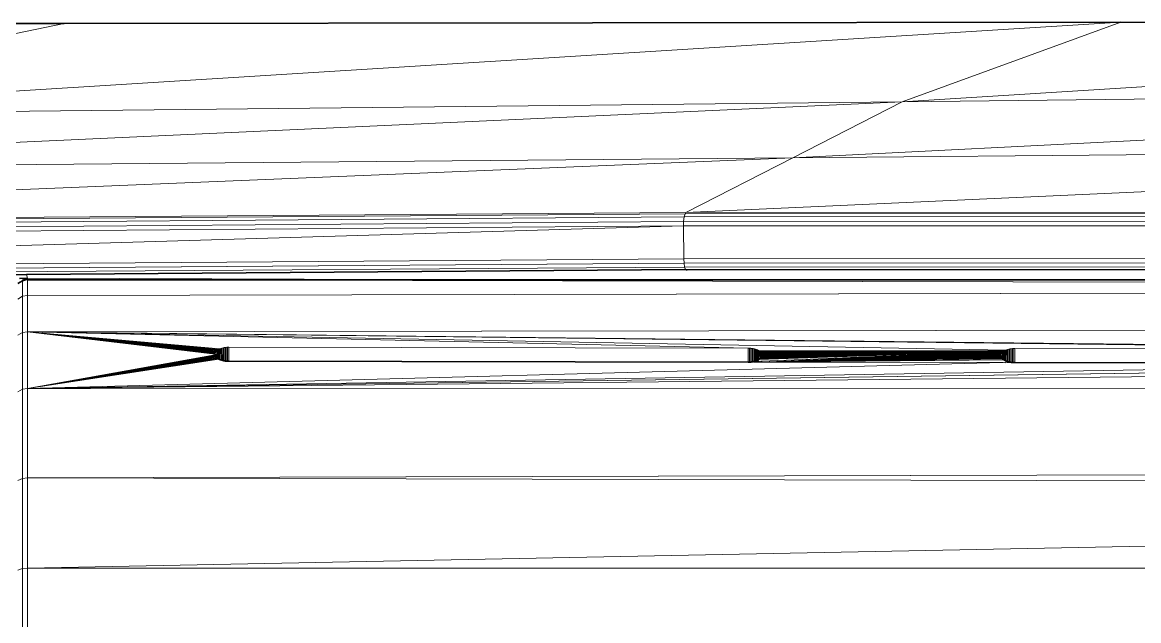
# Model space of a CAD drawing. Header units: inches. Extents: x 1 to 101, y 1 to 36.
# Drawn here: x 55.962 to 60.046, y 33.358 to 35.547 of the extents above; entities that cross this region are included whole.
import ezdxf

# ---------------------------------------------------------------- set-up
doc = ezdxf.new("R2010")
doc.units = ezdxf.units.IN
doc.header["$MEASUREMENT"] = 0
doc.layers.add('Default', color=7, linetype='Continuous')

msp = doc.modelspace()

# ---------------------------------------------------------------- linework, layer by layer
at = {"layer": 'Default', "color": 251, "lineweight": 0, "true_color": 0x505050, "transparency": 33554687}
for p, q in [((59.9812, 35.5474), (54.5137, 35.2066)), ((54.5137, 35.2066), (56.1146, 35.5434)), ((56.1146, 35.5434), (54.5137, 35.2066)), ((55.7332, 35.5429), (56.1146, 35.5434)), ((56.1146, 35.5434), (59.9812, 35.5474))]:
    msp.add_line(p, q, dxfattribs=at).dxf.unprotected_set("ltscale", 0)
at = {"layer": 'Default', "color": 251, "lineweight": 0, "true_color": 0x4e4e4e, "transparency": 33554687}
for p, q in [((54.5137, 35.2066), (59.9812, 35.5474)), ((59.1807, 35.257), (59.9812, 35.5474)), ((59.9812, 35.5474), (59.1807, 35.257)), ((63.8477, 35.5434), (59.1807, 35.257)), ((59.9812, 35.5474), (63.8477, 35.5434)), ((59.1807, 35.257), (54.5137, 35.2066))]:
    msp.add_line(p, q, dxfattribs=at).dxf.unprotected_set("ltscale", 0)
at = {"layer": 'Default', "color": 7, "lineweight": 15, "ltscale": 5.401311, "transparency": 33554687}
for p, q in [((54.5137, 35.2066), (56.1146, 35.5434)), ((59.9812, 35.5474), (59.1807, 35.257)), ((63.8477, 35.3074), (59.1807, 35.257)), ((59.1807, 35.257), (54.5137, 35.2066)), ((59.1807, 35.257), (58.7805, 35.0519)), ((58.7805, 35.0519), (63.8477, 35.0977)), ((53.7132, 35.0061), (58.7805, 35.0519)), ((58.7805, 35.0519), (58.3899, 34.8517)), ((58.3899, 34.8517), (52.9472, 34.8105)), ((52.9485, 34.8054), (58.3864, 34.8468)), ((58.3864, 34.8468), (58.3832, 34.8352)), ((58.3864, 34.8468), (58.3899, 34.8517)), ((63.8477, 34.8507), (58.3864, 34.8468)), ((63.8477, 34.8561), (58.3899, 34.8517)), ((52.9546, 34.793), (58.3832, 34.8352)), ((52.9664, 34.7612), (58.3807, 34.8021)), ((52.9685, 34.7766), (58.3812, 34.8189)), ((58.3812, 34.8189), (58.3807, 34.8021)), ((58.3807, 34.8021), (63.8476, 34.8052)), ((58.3807, 34.8021), (58.3819, 34.6817)), ((58.3832, 34.8352), (58.3812, 34.8189)), ((63.8476, 34.8222), (58.3812, 34.8189)), ((63.8477, 34.8387), (58.3832, 34.8352)), ((58.3819, 34.6817), (52.9875, 34.6431)), ((63.8471, 34.6849), (58.3819, 34.6817)), ((58.3827, 34.6656), (58.3819, 34.6817)), ((52.9676, 34.6136), (58.385, 34.6516)), ((52.9762, 34.6282), (58.3827, 34.6656)), ((63.8471, 34.6689), (58.3827, 34.6656)), ((58.385, 34.6516), (58.3827, 34.6656)), ((63.847, 34.6551), (58.385, 34.6516)), ((58.3884, 34.6433), (58.385, 34.6516)), ((55.9735, 34.6073), (55.9511, 34.6096)), ((55.9662, 34.6056), (55.9614, 34.6021)), ((55.9621, 34.6014), (55.9621, 34.5448)), ((55.9662, 34.6056), (55.9735, 34.6073)), ((55.9735, 34.6073), (55.9805, 34.6105)), ((55.9735, 34.6073), (55.9772, 34.6065)), ((55.9805, 34.6105), (55.9765, 34.6245)), ((55.9802, 34.6056), (55.9805, 34.6105)), ((55.9805, 34.5482), (55.9802, 34.6056)), ((55.9805, 34.6105), (57.6676, 34.6055)), ((70.0622, 34.5734), (55.9805, 34.5482)), ((55.9621, 34.5448), (55.9452, 34.534)), ((55.9805, 34.5482), (55.9621, 34.5448)), ((55.9621, 34.5448), (55.9621, 34.412)), ((55.9805, 34.4152), (55.9805, 34.5482)), ((70.8412, 34.4359), (55.9805, 34.4152)), ((55.9621, 34.412), (55.9452, 34.4019)), ((55.9805, 34.4152), (55.9621, 34.412)), ((55.9621, 34.412), (55.9621, 34.2046)), ((55.9805, 34.4152), (55.9805, 34.2074)), ((58.6176, 34.3553), (55.9805, 34.4152)), ((55.9805, 34.4152), (61.4926, 34.3505)), ((56.6844, 34.3522), (55.9805, 34.4152)), ((55.9805, 34.4152), (56.6811, 34.3505)), ((56.6781, 34.3487), (55.9805, 34.4152)), ((55.9805, 34.4152), (56.6755, 34.3468)), ((56.6731, 34.3447), (55.9805, 34.4152)), ((55.9805, 34.4152), (56.6712, 34.3425)), ((56.6696, 34.3402), (55.9805, 34.4152)), ((55.9805, 34.4152), (56.6685, 34.3378)), ((56.6678, 34.3354), (55.9805, 34.4152)), ((55.9805, 34.4152), (56.6676, 34.3328)), ((62.4344, 34.3424), (55.9805, 34.4152)), ((55.9805, 34.4152), (59.5594, 34.3473)), ((56.6811, 34.3505), (56.6844, 34.3522)), ((56.6844, 34.3522), (56.688, 34.3536)), ((56.6844, 34.3522), (56.6844, 34.3135)), ((56.688, 34.3536), (56.6919, 34.355)), ((56.688, 34.3536), (56.6887, 34.3117)), ((56.6919, 34.355), (56.696, 34.3561)), ((56.6919, 34.355), (56.6926, 34.3104)), ((56.696, 34.3561), (56.7003, 34.357)), ((56.696, 34.3561), (56.696, 34.3094)), ((56.7003, 34.357), (56.7048, 34.3577)), ((56.7003, 34.357), (56.7003, 34.3085)), ((56.7048, 34.3577), (56.7094, 34.3582)), ((56.7048, 34.3078), (56.7048, 34.3577)), ((56.7094, 34.3582), (56.7126, 34.3585)), ((56.7094, 34.3582), (56.7094, 34.3072)), ((56.7126, 34.3585), (56.7176, 34.3586)), ((56.7126, 34.3585), (56.7126, 34.307)), ((56.7176, 34.3069), (56.7176, 34.3586)), ((56.7176, 34.3586), (58.6176, 34.3553)), ((58.6225, 34.3552), (58.6176, 34.3553)), ((58.6176, 34.3553), (58.6176, 34.3037)), ((58.6176, 34.3553), (58.6225, 34.3534)), ((58.6273, 34.3548), (58.6225, 34.3552)), ((58.6225, 34.3534), (58.6273, 34.3548)), ((58.6225, 34.3534), (58.6225, 34.3038)), ((58.6319, 34.3542), (58.6273, 34.3548)), ((58.6273, 34.3041), (58.6273, 34.3548)), ((58.6273, 34.3548), (58.6319, 34.3525)), ((58.6363, 34.3534), (58.6319, 34.3542)), ((58.6319, 34.3525), (58.6363, 34.3534)), ((58.6319, 34.3525), (58.6319, 34.3047)), ((58.6406, 34.3524), (58.6363, 34.3534)), ((58.6363, 34.3055), (58.6363, 34.3534)), ((58.6446, 34.3512), (58.6406, 34.3524)), ((58.6406, 34.3524), (58.6406, 34.3065)), ((58.6483, 34.3498), (58.6446, 34.3512)), ((58.6446, 34.3512), (58.6446, 34.3077)), ((59.5669, 34.3501), (59.571, 34.3512)), ((59.571, 34.3512), (59.5753, 34.3521)), ((59.571, 34.3512), (59.5717, 34.3044)), ((59.5753, 34.3521), (59.5798, 34.3529)), ((59.5753, 34.3521), (59.5753, 34.3036)), ((59.5798, 34.3529), (59.5844, 34.3534)), ((59.5798, 34.3529), (59.5798, 34.3029)), ((59.5876, 34.3536), (59.5844, 34.3534)), ((59.5844, 34.3534), (59.5844, 34.3024)), ((59.5876, 34.3536), (59.5926, 34.3537)), ((59.5876, 34.3536), (59.5876, 34.3022)), ((59.5926, 34.302), (59.5926, 34.3537)), ((59.5926, 34.3537), (61.4926, 34.3505)), ((56.6676, 34.3302), (55.9805, 34.2074)), ((55.9805, 34.2074), (56.6678, 34.3285)), ((56.6682, 34.3261), (55.9805, 34.2074)), ((56.6692, 34.3238), (55.9805, 34.2074)), ((56.6724, 34.3217), (55.9805, 34.2074)), ((55.9805, 34.2074), (56.6746, 34.3195)), ((55.9805, 34.2074), (56.6755, 34.3188)), ((56.6781, 34.3169), (55.9805, 34.2074)), ((55.9805, 34.2074), (56.6811, 34.3151)), ((56.6676, 34.3328), (56.6678, 34.3354)), ((56.6678, 34.3354), (56.6685, 34.3378)), ((56.6692, 34.3262), (56.6682, 34.3261)), ((56.6685, 34.3378), (56.6696, 34.3402)), ((56.6706, 34.3239), (56.6692, 34.3238)), ((56.6696, 34.3402), (56.6712, 34.3425)), ((56.6712, 34.3425), (56.6731, 34.3447)), ((56.6731, 34.3447), (56.6724, 34.3217)), ((56.6731, 34.3447), (56.6755, 34.3468)), ((56.6755, 34.3468), (56.6781, 34.3487)), ((56.6755, 34.3468), (56.6755, 34.3188)), ((56.6781, 34.3487), (56.6811, 34.3505)), ((56.6781, 34.3487), (56.6781, 34.3169)), ((56.6811, 34.3151), (56.6811, 34.3505)), ((58.6518, 34.3483), (58.6483, 34.3498)), ((58.6483, 34.3091), (58.6483, 34.3498)), ((58.655, 34.3466), (58.6518, 34.3483)), ((58.6518, 34.3483), (58.6518, 34.3106)), ((58.6579, 34.3447), (58.655, 34.3466)), ((58.655, 34.3466), (58.655, 34.3123)), ((58.655, 34.3466), (59.5561, 34.3456)), ((58.657, 34.3135), (59.5531, 34.3438)), ((58.6579, 34.3447), (59.5561, 34.3456)), ((58.6605, 34.3427), (58.6579, 34.3447)), ((58.6579, 34.3141), (58.6579, 34.3447)), ((58.6597, 34.3155), (59.5531, 34.3438)), ((58.6605, 34.3427), (59.5561, 34.3456)), ((58.6627, 34.3406), (58.6605, 34.3427)), ((58.662, 34.3176), (58.6605, 34.3427)), ((59.5531, 34.3438), (58.662, 34.3176)), ((58.6639, 34.3197), (58.662, 34.3176)), ((58.6627, 34.3406), (59.5561, 34.3456)), ((58.6627, 34.3406), (58.6645, 34.3384)), ((58.6639, 34.3197), (59.5531, 34.3438)), ((58.6645, 34.3384), (58.6639, 34.3197)), ((58.6639, 34.3197), (58.6655, 34.322)), ((58.6645, 34.3384), (59.5561, 34.3456)), ((58.6645, 34.3384), (58.6659, 34.336)), ((59.5531, 34.3438), (58.6655, 34.322)), ((58.6659, 34.336), (59.5561, 34.3456)), ((58.6659, 34.336), (58.6669, 34.3336)), ((58.6666, 34.3244), (59.5531, 34.3438)), ((58.6669, 34.3336), (59.5561, 34.3456)), ((58.6673, 34.332), (58.6669, 34.3336)), ((58.6673, 34.3269), (59.5561, 34.3456)), ((59.5561, 34.3456), (58.6673, 34.332)), ((58.6673, 34.3036), (59.5531, 34.3438)), ((58.6673, 34.3068), (59.5531, 34.3438)), ((59.5505, 34.3419), (58.6673, 34.3036)), ((58.6673, 34.3036), (59.5481, 34.3398)), ((59.5462, 34.3376), (58.6673, 34.3036)), ((58.6673, 34.3036), (59.5446, 34.3353)), ((59.5435, 34.333), (58.6673, 34.3036)), ((58.6676, 34.3294), (58.6673, 34.332)), ((58.6673, 34.3305), (58.6673, 34.332)), ((58.6673, 34.3305), (58.6676, 34.3294)), ((58.6673, 34.3036), (59.5428, 34.3305)), ((59.5426, 34.3279), (58.6673, 34.3036)), ((58.6673, 34.3036), (59.5428, 34.3254)), ((59.5432, 34.3237), (58.6673, 34.3036)), ((58.6673, 34.3036), (59.5432, 34.3213)), ((58.6673, 34.3036), (59.5442, 34.319)), ((58.6673, 34.3036), (59.5474, 34.3168)), ((59.5505, 34.314), (58.6673, 34.3036)), ((58.6673, 34.3036), (59.5531, 34.3121)), ((58.6676, 34.3294), (59.5561, 34.3456)), ((59.5426, 34.3279), (59.5428, 34.3305)), ((59.5428, 34.3305), (59.5435, 34.333)), ((59.5432, 34.3213), (59.5442, 34.3213)), ((59.5435, 34.333), (59.5446, 34.3353)), ((59.5442, 34.319), (59.5456, 34.319)), ((59.5446, 34.3353), (59.5462, 34.3376)), ((59.5462, 34.3376), (59.5481, 34.3398)), ((59.5481, 34.3398), (59.5474, 34.3168)), ((59.5481, 34.3398), (59.5505, 34.3419)), ((59.5505, 34.3419), (59.5531, 34.3438)), ((59.5505, 34.3419), (59.5505, 34.314)), ((59.5531, 34.3438), (59.5561, 34.3456)), ((59.5531, 34.3438), (59.5531, 34.3121)), ((59.5561, 34.3456), (59.5594, 34.3473)), ((59.5561, 34.3456), (59.5561, 34.3102)), ((59.5594, 34.3473), (59.563, 34.3488)), ((59.5594, 34.3473), (59.5594, 34.3086)), ((59.563, 34.3488), (59.5669, 34.3501)), ((59.563, 34.3488), (59.5637, 34.3068)), ((59.5669, 34.3501), (59.5669, 34.3057)), ((59.5456, 34.302), (55.9805, 34.2074)), ((61.4926, 34.2988), (55.9805, 34.2074)), ((55.9805, 34.2074), (62.4182, 34.297)), ((58.6363, 34.3055), (58.6392, 34.3049)), ((58.6363, 34.3055), (58.6392, 34.3036)), ((58.6392, 34.3049), (58.6392, 34.3036)), ((58.6433, 34.3036), (58.6392, 34.3049)), ((58.6392, 34.3036), (58.6433, 34.3036)), ((58.6406, 34.3065), (58.6433, 34.3056)), ((58.6433, 34.3056), (58.6433, 34.3036)), ((58.6433, 34.3056), (58.6471, 34.3036)), ((58.6433, 34.3036), (58.6471, 34.3036)), ((58.6446, 34.3077), (58.6471, 34.3075)), ((58.6471, 34.3075), (58.6471, 34.3058)), ((58.6471, 34.3075), (58.6471, 34.3036)), ((58.6471, 34.3058), (58.6507, 34.3047)), ((58.6471, 34.3036), (58.6507, 34.3036)), ((58.6483, 34.3091), (58.6507, 34.3076)), ((58.6507, 34.3076), (58.657, 34.3079)), ((58.6507, 34.3076), (58.6507, 34.3047)), ((58.6507, 34.3047), (58.6507, 34.3036)), ((58.6507, 34.3036), (58.657, 34.3047)), ((58.6507, 34.3047), (58.657, 34.3047)), ((58.6507, 34.3036), (58.657, 34.3036)), ((58.657, 34.3079), (58.662, 34.3046)), ((58.657, 34.3079), (58.657, 34.3047)), ((58.657, 34.3047), (58.657, 34.3036)), ((58.657, 34.3047), (58.662, 34.3036)), ((58.657, 34.3036), (58.662, 34.3036)), ((58.662, 34.3046), (58.6639, 34.3057)), ((58.6639, 34.3057), (58.662, 34.3046)), ((58.662, 34.3046), (58.662, 34.3036)), ((58.662, 34.3036), (58.6639, 34.3036)), ((58.6655, 34.3084), (58.6639, 34.3057)), ((58.6639, 34.3057), (58.6655, 34.3047)), ((58.6655, 34.3047), (58.6639, 34.3036)), ((58.6639, 34.3036), (58.6655, 34.3036)), ((58.6655, 34.3084), (58.6655, 34.3047)), ((58.6655, 34.3047), (58.6673, 34.3068)), ((58.6655, 34.3047), (58.6655, 34.3036)), ((58.6655, 34.3036), (58.6673, 34.3036)), ((58.6673, 34.3068), (58.6673, 34.3036)), ((59.5456, 34.302), (58.6673, 34.3036)), ((59.5456, 34.3031), (59.5456, 34.302)), ((59.5496, 34.302), (59.5456, 34.302)), ((59.5496, 34.3031), (59.5496, 34.302)), ((59.5583, 34.3011), (59.5496, 34.302)), ((59.5583, 34.3031), (59.5583, 34.3011)), ((59.5696, 34.3029), (59.5583, 34.3011)), ((59.5717, 34.3044), (59.5696, 34.3029)), ((59.5696, 34.3029), (59.5696, 34.3014)), ((55.9621, 34.2046), (55.9452, 34.1956)), ((55.9805, 34.2074), (55.9621, 34.2046)), ((55.9621, 34.2046), (55.9621, 33.8776)), ((55.9805, 34.2074), (70.8412, 34.2049)), ((55.9805, 33.88), (55.9805, 34.2074)), ((70.8412, 33.9202), (55.9805, 33.88)), ((55.9452, 33.8703), (55.9621, 33.8776)), ((55.9621, 33.8776), (55.9805, 33.88)), ((55.9621, 33.8776), (55.9621, 33.5484)), ((55.9805, 33.88), (55.9805, 33.5503)), ((70.8413, 33.8429), (55.9805, 33.88)), ((55.9621, 33.5484), (55.9452, 33.5422)), ((55.9805, 33.5503), (55.9621, 33.5484)), ((55.9621, 33.5484), (55.9621, 33.3031)), ((55.9805, 33.3047), (55.9805, 33.5503)), ((55.9805, 33.5503), (71.7862, 33.5495))]:
    msp.add_line(p, q, dxfattribs=at)
at = {"layer": 'Default', "color": 7, "lineweight": 35, "ltscale": 5.401311, "transparency": 33554687}
for p, q in [((56.1146, 35.5434), (55.7332, 35.5429)), ((59.9812, 35.5474), (56.1146, 35.5434)), ((63.8477, 35.5434), (59.9812, 35.5474)), ((55.9765, 34.6245), (58.3884, 34.6433)), ((58.3884, 34.6433), (58.392, 34.6419)), ((58.392, 34.6419), (58.394, 34.642)), ((58.394, 34.642), (61.0289, 34.644)), ((54.9579, 34.6171), (55.9765, 34.6245)), ((55.9452, 34.591), (55.9621, 34.6014)), ((55.9511, 34.6096), (55.9805, 34.6105)), ((55.9772, 34.6065), (55.9614, 34.6021)), ((55.9621, 34.6014), (55.9772, 34.6065)), ((55.9772, 34.6065), (55.9802, 34.6056)), ((55.9802, 34.6056), (56.2908, 34.6049)), ((56.2908, 34.6049), (57.6676, 34.6055)), ((57.6676, 34.6055), (57.8762, 34.6049)), ((57.8762, 34.6049), (62.4383, 34.6054)), ((56.6676, 34.3302), (56.6676, 34.3328)), ((56.6678, 34.3285), (56.6676, 34.3302)), ((56.6692, 34.3262), (56.6678, 34.3285)), ((56.6706, 34.3239), (56.6692, 34.3262)), ((56.6724, 34.3217), (56.6706, 34.3239)), ((56.6746, 34.3195), (56.6724, 34.3217)), ((56.6755, 34.3188), (56.6746, 34.3195)), ((56.6772, 34.3175), (56.6755, 34.3188)), ((56.6781, 34.3169), (56.6772, 34.3175)), ((56.6801, 34.3157), (56.6781, 34.3169)), ((56.6811, 34.3151), (56.6801, 34.3157)), ((56.6833, 34.314), (56.6811, 34.3151)), ((56.6844, 34.3135), (56.6833, 34.314)), ((56.6868, 34.3124), (56.6844, 34.3135)), ((56.6868, 34.3124), (56.6887, 34.3117)), ((56.6906, 34.311), (56.6887, 34.3117)), ((56.6926, 34.3104), (56.6906, 34.311)), ((56.6926, 34.3104), (56.6946, 34.3098)), ((56.696, 34.3094), (56.6946, 34.3098)), ((58.6483, 34.3091), (58.6507, 34.3101)), ((58.6507, 34.3101), (58.6518, 34.3106)), ((58.6518, 34.3106), (58.654, 34.3117)), ((58.654, 34.3117), (58.662, 34.3176)), ((58.655, 34.3123), (58.654, 34.3117)), ((58.657, 34.3135), (58.655, 34.3123)), ((58.6579, 34.3141), (58.657, 34.3135)), ((58.6597, 34.3155), (58.6579, 34.3141)), ((58.662, 34.3176), (58.6597, 34.3155)), ((58.662, 34.3176), (58.6639, 34.3197)), ((58.6669, 34.3336), (58.6627, 34.3406)), ((58.6639, 34.3197), (58.6655, 34.322)), ((58.6655, 34.322), (58.6666, 34.3244)), ((58.6666, 34.3244), (58.6673, 34.3269)), ((58.6673, 34.3269), (58.6676, 34.3294)), ((59.5428, 34.3254), (59.5426, 34.3279)), ((59.5432, 34.3237), (59.5428, 34.3254)), ((59.5442, 34.3213), (59.5432, 34.3237)), ((59.5456, 34.319), (59.5442, 34.3213)), ((59.5474, 34.3168), (59.5456, 34.319)), ((59.5485, 34.3157), (59.5474, 34.3168)), ((59.5485, 34.3157), (59.5496, 34.3147)), ((59.5505, 34.314), (59.5496, 34.3147)), ((59.5522, 34.3127), (59.5505, 34.314)), ((59.5531, 34.3121), (59.5522, 34.3127)), ((59.5551, 34.3108), (59.5531, 34.3121)), ((59.5561, 34.3102), (59.5551, 34.3108)), ((59.5583, 34.3091), (59.5561, 34.3102)), ((56.6988, 34.3088), (56.696, 34.3094)), ((56.7003, 34.3085), (56.6988, 34.3088)), ((56.7032, 34.308), (56.7003, 34.3085)), ((56.7048, 34.3078), (56.7032, 34.308)), ((56.7079, 34.3074), (56.7048, 34.3078)), ((56.7094, 34.3072), (56.7079, 34.3074)), ((56.7126, 34.307), (56.7094, 34.3072)), ((56.7176, 34.3069), (56.7126, 34.307)), ((56.7176, 34.3069), (58.6176, 34.3037)), ((58.6176, 34.3037), (58.6225, 34.3038)), ((58.6225, 34.3038), (58.6257, 34.304)), ((58.6392, 34.3062), (58.6257, 34.304)), ((58.6257, 34.304), (58.6273, 34.3041)), ((58.6273, 34.3041), (58.6304, 34.3045)), ((58.6304, 34.3045), (58.6319, 34.3047)), ((58.6319, 34.3047), (58.6349, 34.3052)), ((58.6349, 34.3052), (58.6363, 34.3055)), ((58.6363, 34.3055), (58.6392, 34.3062)), ((58.6392, 34.3062), (58.6406, 34.3065)), ((58.6406, 34.3065), (58.6433, 34.3073)), ((58.6433, 34.3073), (58.6446, 34.3077)), ((58.6446, 34.3077), (58.6471, 34.3086)), ((58.6471, 34.3086), (58.6483, 34.3091)), ((59.5594, 34.3086), (59.5583, 34.3091)), ((59.5618, 34.3075), (59.5594, 34.3086)), ((59.5637, 34.3068), (59.5618, 34.3075)), ((59.5637, 34.3068), (59.5655, 34.3062)), ((59.5669, 34.3057), (59.5655, 34.3062)), ((59.5696, 34.3049), (59.5669, 34.3057)), ((59.5717, 34.3044), (59.5696, 34.3049)), ((59.5717, 34.3044), (59.5738, 34.3039)), ((59.5753, 34.3036), (59.5738, 34.3039)), ((59.5738, 34.3039), (59.5876, 34.3022)), ((59.5782, 34.3031), (59.5753, 34.3036)), ((59.5798, 34.3029), (59.5782, 34.3031)), ((59.5829, 34.3025), (59.5798, 34.3029)), ((59.5844, 34.3024), (59.5829, 34.3025)), ((59.5876, 34.3022), (59.5844, 34.3024)), ((59.5926, 34.302), (59.5876, 34.3022)), ((61.4926, 34.2988), (59.5926, 34.302))]:
    msp.add_line(p, q, dxfattribs=at)
at = {"layer": 'Default', "color": 251, "lineweight": 0, "true_color": 0x4c4c4c, "transparency": 33554687}
for p, q in [((59.1807, 35.257), (63.8477, 35.5434)), ((63.8477, 35.3074), (59.1807, 35.257)), ((56.2908, 34.6049), (57.6676, 34.6055)), ((70.0622, 34.5734), (56.2908, 34.6049)), ((57.6676, 34.6055), (57.8762, 34.6049)), ((57.8762, 34.6049), (62.4383, 34.6054))]:
    msp.add_line(p, q, dxfattribs=at).dxf.unprotected_set("ltscale", 0)
at = {"layer": 'Default', "color": 251, "lineweight": 0, "true_color": 0x525252, "transparency": 33554687}
for p, q in [((63.8477, 35.3074), (58.7805, 35.0519)), ((59.1807, 35.257), (63.8477, 35.3074)), ((59.1807, 35.257), (53.7132, 35.0061)), ((53.7132, 35.0061), (59.1807, 35.257)), ((54.5137, 35.2066), (59.1807, 35.257)), ((59.1807, 35.257), (58.7805, 35.0519)), ((58.7805, 35.0519), (59.1807, 35.257)), ((63.8477, 35.0977), (58.3899, 34.8517)), ((58.7805, 35.0519), (63.8477, 35.0977)), ((58.7805, 35.0519), (52.9472, 34.8105)), ((53.7132, 35.0061), (58.7805, 35.0519)), ((58.7805, 35.0519), (53.7132, 35.0061)), ((58.3899, 34.8517), (58.7805, 35.0519)), ((55.9452, 34.1956), (55.9621, 34.2046)), ((55.9621, 34.2046), (55.9621, 33.8776)), ((55.9621, 33.8776), (55.9452, 33.8703))]:
    msp.add_line(p, q, dxfattribs=at).dxf.unprotected_set("ltscale", 0)
at = {"layer": 'Default', "color": 251, "lineweight": 0, "true_color": 0x535353, "transparency": 33554687}
for p, q in [((58.7805, 35.0519), (63.8477, 35.3074)), ((63.8477, 35.0977), (58.7805, 35.0519)), ((52.9472, 34.8105), (58.7805, 35.0519)), ((58.7805, 35.0519), (58.3899, 34.8517)), ((58.3899, 34.8517), (52.9472, 34.8105)), ((52.9472, 34.8105), (58.3899, 34.8517)), ((58.3864, 34.8468), (52.9485, 34.8054)), ((58.3899, 34.8517), (58.3864, 34.8468))]:
    msp.add_line(p, q, dxfattribs=at).dxf.unprotected_set("ltscale", 0)
at = {"layer": 'Default', "color": 251, "lineweight": 0, "true_color": 0x565656, "transparency": 33554687}
for p, q in [((58.3899, 34.8517), (63.8477, 35.0977)), ((58.3864, 34.8468), (58.3899, 34.8517)), ((63.8477, 34.8507), (58.3864, 34.8468)), ((63.8477, 34.8561), (58.3899, 34.8517)), ((58.3899, 34.8517), (63.8477, 34.8561))]:
    msp.add_line(p, q, dxfattribs=at).dxf.unprotected_set("ltscale", 0)
at = {"layer": 'Default', "color": 250, "lineweight": 0, "true_color": 0x2c2c2c, "transparency": 33554687}
for p, q in [((52.9485, 34.8054), (58.3864, 34.8468)), ((58.3832, 34.8352), (58.3864, 34.8468)), ((58.3864, 34.8468), (58.3832, 34.8352)), ((58.3864, 34.8468), (63.8477, 34.8507)), ((58.3832, 34.8352), (52.9546, 34.793)), ((58.3807, 34.8021), (58.3812, 34.8189)), ((63.8476, 34.8052), (58.3807, 34.8021)), ((58.3812, 34.8189), (58.3832, 34.8352)), ((58.3812, 34.8189), (63.8476, 34.8222)), ((63.8476, 34.8222), (58.3812, 34.8189)), ((63.8477, 34.8387), (58.3832, 34.8352)), ((58.3832, 34.8352), (63.8477, 34.8387)), ((52.9875, 34.6431), (58.3819, 34.6817)), ((58.3819, 34.6817), (58.3827, 34.6656)), ((58.3827, 34.6656), (52.9762, 34.6282)), ((55.9452, 34.534), (55.9621, 34.5448)), ((55.9621, 34.5448), (55.9621, 34.412)), ((55.9621, 34.412), (55.9452, 34.4019)), ((55.9452, 34.4019), (55.9621, 34.412)), ((55.9621, 34.412), (55.9621, 34.2046)), ((55.9621, 34.2046), (55.9452, 34.1956))]:
    msp.add_line(p, q, dxfattribs=at).dxf.unprotected_set("ltscale", 0)
at = {"layer": 'Default', "color": 250, "lineweight": 0, "true_color": 0x2b2b2b, "transparency": 33554687}
for p, q in [((52.9546, 34.793), (58.3832, 34.8352)), ((58.3807, 34.8021), (52.9664, 34.7612)), ((52.9685, 34.7766), (58.3812, 34.8189)), ((58.3812, 34.8189), (52.9685, 34.7766)), ((58.3812, 34.8189), (58.3807, 34.8021)), ((58.3832, 34.8352), (58.3812, 34.8189))]:
    msp.add_line(p, q, dxfattribs=at).dxf.unprotected_set("ltscale", 0)
at = {"layer": 'Default', "color": 9, "lineweight": 0, "true_color": 0xcbcbcb, "transparency": 33554687}
for p, q in [((52.9664, 34.7612), (58.3807, 34.8021)), ((52.9875, 34.6431), (58.3807, 34.8021)), ((58.3807, 34.8021), (52.9875, 34.6431)), ((58.3807, 34.8021), (63.8476, 34.8052)), ((58.3819, 34.6817), (58.3807, 34.8021)), ((58.3807, 34.8021), (58.3819, 34.6817)), ((58.3819, 34.6817), (52.9875, 34.6431)), ((63.8471, 34.6849), (58.3819, 34.6817))]:
    msp.add_line(p, q, dxfattribs=at).dxf.unprotected_set("ltscale", 0)
at = {"layer": 'Default', "color": 250, "lineweight": 0, "true_color": 0x2e2e2e, "transparency": 33554687}
for p, q in [((58.3819, 34.6817), (63.8471, 34.6849)), ((58.3827, 34.6656), (58.3819, 34.6817)), ((63.8471, 34.6689), (58.3827, 34.6656))]:
    msp.add_line(p, q, dxfattribs=at).dxf.unprotected_set("ltscale", 0)
at = {"layer": 'Default', "color": 252, "lineweight": 0, "transparency": 33554687}
for p, q in [((58.385, 34.6516), (52.9676, 34.6136)), ((52.9762, 34.6282), (58.3827, 34.6656)), ((58.3827, 34.6656), (58.385, 34.6516))]:
    msp.add_line(p, q, dxfattribs=at).dxf.unprotected_set("ltscale", 0)
at = {"layer": 'Default', "color": 251, "lineweight": 0, "true_color": 0x515151, "transparency": 33554687}
for p, q in [((52.9676, 34.6136), (58.385, 34.6516)), ((55.9765, 34.6245), (58.3884, 34.6433)), ((58.3884, 34.6433), (55.9765, 34.6245)), ((58.385, 34.6516), (58.3884, 34.6433)), ((58.3884, 34.6433), (58.392, 34.6419)), ((58.392, 34.6419), (58.394, 34.642)), ((58.394, 34.642), (61.0289, 34.644)), ((55.9765, 34.6245), (54.9579, 34.6171)), ((55.9805, 34.6105), (55.9765, 34.6245)), ((57.6676, 34.6055), (55.9805, 34.6105)), ((57.8762, 34.6049), (57.6676, 34.6055)), ((62.4383, 34.6054), (57.8762, 34.6049))]:
    msp.add_line(p, q, dxfattribs=at).dxf.unprotected_set("ltscale", 0)
at = {"layer": 'Default', "color": 9, "lineweight": 0, "true_color": 0xc6c6c6, "transparency": 33554687}
for p, q in [((58.3827, 34.6656), (63.8471, 34.6689)), ((58.385, 34.6516), (58.3827, 34.6656)), ((63.847, 34.6551), (58.385, 34.6516))]:
    msp.add_line(p, q, dxfattribs=at).dxf.unprotected_set("ltscale", 0)
at = {"layer": 'Default', "color": 253, "lineweight": 0, "true_color": 0xacacac, "transparency": 33554687}
for p, q in [((58.385, 34.6516), (63.847, 34.6551)), ((58.3884, 34.6433), (58.385, 34.6516)), ((58.392, 34.6419), (58.3884, 34.6433)), ((58.394, 34.642), (58.392, 34.6419)), ((61.0289, 34.644), (58.394, 34.642))]:
    msp.add_line(p, q, dxfattribs=at).dxf.unprotected_set("ltscale", 0)
at = {"layer": 'Default', "color": 8, "lineweight": 0, "true_color": 0x6e6e6e, "transparency": 33554687}
for p, q in [((54.9579, 34.6171), (55.9765, 34.6245)), ((55.9805, 34.6105), (55.9511, 34.6096)), ((55.9765, 34.6245), (55.9805, 34.6105))]:
    msp.add_line(p, q, dxfattribs=at).dxf.unprotected_set("ltscale", 0)
at = {"layer": 'Default', "color": 251, "lineweight": 0, "true_color": 0x4a4a4a, "transparency": 33554687}
for p, q in [((55.9802, 34.6056), (55.9805, 34.6105)), ((56.2908, 34.6049), (55.9802, 34.6056)), ((55.9805, 34.6105), (57.6676, 34.6055)), ((57.6676, 34.6055), (56.2908, 34.6049))]:
    msp.add_line(p, q, dxfattribs=at).dxf.unprotected_set("ltscale", 0)
at = {"layer": 'Default', "color": 251, "lineweight": 0, "true_color": 0x545454, "transparency": 33554687}
for p, q in [((55.9805, 34.5482), (55.9802, 34.6056)), ((55.9802, 34.6056), (56.2908, 34.6049)), ((56.2908, 34.6049), (70.0622, 34.5734)), ((70.0622, 34.5734), (55.9805, 34.5482))]:
    msp.add_line(p, q, dxfattribs=at).dxf.unprotected_set("ltscale", 0)
at = {"layer": 'Default', "color": 8, "lineweight": 0, "true_color": 0x717171, "transparency": 33554687}
for p, q in [((55.9805, 34.5482), (70.0622, 34.5734)), ((55.9621, 34.5448), (55.9805, 34.5482)), ((55.9621, 34.412), (55.9621, 34.5448)), ((55.9805, 34.4152), (55.9805, 34.5482)), ((55.9805, 34.5482), (55.9805, 34.4152)), ((70.8412, 34.4359), (55.9805, 34.4152)), ((55.9805, 34.4152), (55.9621, 34.412))]:
    msp.add_line(p, q, dxfattribs=at).dxf.unprotected_set("ltscale", 0)
at = {"layer": 'Default', "color": 252, "lineweight": 0, "true_color": 0x8a8a8a, "transparency": 33554687}
for p, q in [((55.9805, 34.4152), (70.8412, 34.4359)), ((62.4344, 34.3424), (55.9805, 34.4152)), ((61.4926, 34.3505), (55.9805, 34.4152)), ((55.9805, 34.4152), (62.4344, 34.3424)), ((58.6176, 34.3553), (55.9805, 34.4152)), ((55.9805, 34.4152), (59.5594, 34.3473)), ((55.9805, 34.2074), (55.9805, 34.4152)), ((55.9805, 34.4152), (56.6676, 34.3328)), ((56.6844, 34.3522), (55.9805, 34.4152)), ((55.9805, 34.4152), (58.6176, 34.3553)), ((56.688, 34.3536), (56.6844, 34.3522)), ((56.6919, 34.355), (56.688, 34.3536)), ((56.696, 34.3561), (56.6919, 34.355)), ((56.7003, 34.357), (56.696, 34.3561)), ((56.7048, 34.3577), (56.7003, 34.357)), ((56.7094, 34.3582), (56.7048, 34.3577)), ((56.7126, 34.3585), (56.7094, 34.3582)), ((56.7176, 34.3586), (56.7126, 34.3585)), ((58.6176, 34.3553), (56.7176, 34.3586)), ((58.6225, 34.3552), (58.6176, 34.3553)), ((58.6273, 34.3548), (58.6225, 34.3552)), ((58.6319, 34.3542), (58.6273, 34.3548)), ((58.6363, 34.3534), (58.6319, 34.3542)), ((58.6406, 34.3524), (58.6363, 34.3534)), ((58.6446, 34.3512), (58.6406, 34.3524)), ((58.6483, 34.3498), (58.6446, 34.3512)), ((56.6676, 34.3302), (55.9805, 34.2074)), ((55.9805, 34.2074), (56.6811, 34.3151)), ((56.6676, 34.3328), (56.6676, 34.3302)), ((56.6811, 34.3151), (56.6833, 34.314)), ((56.6833, 34.314), (56.6844, 34.3135)), ((56.6844, 34.3135), (56.6868, 34.3124)), ((56.6868, 34.3124), (56.6887, 34.3117)), ((56.6887, 34.3117), (56.6906, 34.311)), ((56.6906, 34.311), (56.6926, 34.3104)), ((56.6926, 34.3104), (56.6946, 34.3098)), ((56.6946, 34.3098), (56.696, 34.3094)), ((58.6518, 34.3483), (58.6483, 34.3498)), ((58.655, 34.3466), (58.6518, 34.3483)), ((59.5561, 34.3456), (58.655, 34.3466)), ((58.6673, 34.3036), (59.5531, 34.3121)), ((59.5531, 34.3121), (59.5551, 34.3108)), ((59.5551, 34.3108), (59.5561, 34.3102)), ((59.5594, 34.3473), (59.5561, 34.3456)), ((59.5561, 34.3102), (59.5583, 34.3091)), ((55.9805, 34.2074), (59.5456, 34.302)), ((59.5456, 34.302), (55.9805, 34.2074)), ((61.4926, 34.2988), (55.9805, 34.2074)), ((56.696, 34.3094), (56.6988, 34.3088)), ((56.6988, 34.3088), (56.7003, 34.3085)), ((56.7003, 34.3085), (56.7032, 34.308)), ((56.7032, 34.308), (56.7048, 34.3078)), ((56.7048, 34.3078), (56.7079, 34.3074)), ((56.7079, 34.3074), (56.7094, 34.3072)), ((56.7094, 34.3072), (56.7126, 34.307)), ((56.7126, 34.307), (56.7176, 34.3069)), ((56.7176, 34.3069), (58.6176, 34.3037)), ((58.6176, 34.3037), (58.6225, 34.3038)), ((58.6225, 34.3038), (58.6257, 34.304)), ((58.6257, 34.304), (58.6273, 34.3041)), ((58.6273, 34.3041), (58.6304, 34.3045)), ((58.6304, 34.3045), (58.6319, 34.3047)), ((58.6319, 34.3047), (58.6349, 34.3052)), ((58.6349, 34.3052), (58.6363, 34.3055)), ((58.6363, 34.3055), (58.6392, 34.3036)), ((58.6392, 34.3036), (58.6433, 34.3036)), ((58.6433, 34.3036), (58.6471, 34.3036)), ((58.6471, 34.3036), (58.6507, 34.3036)), ((58.6507, 34.3036), (58.657, 34.3036)), ((58.657, 34.3036), (58.662, 34.3036)), ((58.662, 34.3036), (58.6639, 34.3036)), ((58.6639, 34.3036), (58.6655, 34.3036)), ((58.6655, 34.3036), (58.6673, 34.3036)), ((59.5456, 34.302), (58.6673, 34.3036)), ((58.6673, 34.3036), (59.5456, 34.302)), ((59.5456, 34.302), (59.5496, 34.302)), ((59.5496, 34.302), (59.5456, 34.302)), ((59.5496, 34.302), (59.5583, 34.3011)), ((59.5583, 34.3011), (59.5496, 34.302)), ((59.5583, 34.3091), (59.5594, 34.3086)), ((59.5583, 34.3011), (59.5696, 34.3029)), ((59.5696, 34.3029), (59.5583, 34.3011)), ((59.5594, 34.3086), (59.5618, 34.3075)), ((59.5618, 34.3075), (59.5637, 34.3068)), ((59.5637, 34.3068), (59.5655, 34.3062)), ((59.5655, 34.3062), (59.5669, 34.3057)), ((59.5669, 34.3057), (59.5696, 34.3049)), ((59.5696, 34.3049), (59.5717, 34.3044)), ((59.5696, 34.3029), (59.5717, 34.3044)), ((59.5717, 34.3044), (59.5696, 34.3029)), ((59.5717, 34.3044), (59.5738, 34.3039)), ((59.5738, 34.3039), (59.5753, 34.3036)), ((59.5753, 34.3036), (59.5782, 34.3031)), ((59.5782, 34.3031), (59.5798, 34.3029)), ((59.5798, 34.3029), (59.5829, 34.3025)), ((59.5829, 34.3025), (59.5844, 34.3024)), ((59.5844, 34.3024), (59.5876, 34.3022)), ((59.5876, 34.3022), (59.5926, 34.302)), ((59.5926, 34.302), (61.4926, 34.2988))]:
    msp.add_line(p, q, dxfattribs=at).dxf.unprotected_set("ltscale", 0)
at = {"layer": 'Default', "color": 252, "lineweight": 0, "true_color": 0x888888, "transparency": 33554687}
for p, q in [((55.9621, 34.412), (55.9805, 34.4152)), ((55.9621, 34.2046), (55.9621, 34.412)), ((55.9805, 34.4152), (55.9805, 34.2074)), ((55.9805, 34.2074), (55.9621, 34.2046))]:
    msp.add_line(p, q, dxfattribs=at).dxf.unprotected_set("ltscale", 0)
at = {"layer": 'Default', "color": 251, "lineweight": 0, "true_color": 0x6a6a6a, "transparency": 33554687}
for p, q in [((59.5594, 34.3473), (55.9805, 34.4152)), ((55.9805, 34.4152), (61.4926, 34.3505)), ((59.571, 34.3512), (59.5669, 34.3501)), ((59.5753, 34.3521), (59.571, 34.3512)), ((59.5798, 34.3529), (59.5753, 34.3521)), ((59.5844, 34.3534), (59.5798, 34.3529)), ((59.5876, 34.3536), (59.5844, 34.3534)), ((59.5926, 34.3537), (59.5876, 34.3536)), ((61.4926, 34.3505), (59.5926, 34.3537)), ((58.6483, 34.3091), (58.6507, 34.3101)), ((58.6483, 34.3091), (58.6507, 34.3101)), ((58.6507, 34.3101), (58.6518, 34.3106)), ((58.6507, 34.3101), (58.6518, 34.3106)), ((58.6518, 34.3106), (58.654, 34.3117)), ((58.6518, 34.3106), (58.654, 34.3117)), ((58.654, 34.3117), (58.655, 34.3123)), ((58.654, 34.3117), (58.655, 34.3123)), ((58.655, 34.3123), (58.657, 34.3135)), ((58.655, 34.3123), (58.657, 34.3135)), ((58.657, 34.3135), (59.5531, 34.3438)), ((58.657, 34.3135), (59.5531, 34.3438)), ((59.5531, 34.3438), (58.6673, 34.3068)), ((59.5531, 34.3438), (58.6673, 34.3068)), ((59.563, 34.3488), (59.5594, 34.3473)), ((59.5669, 34.3501), (59.563, 34.3488)), ((55.9805, 34.2074), (61.4926, 34.2988)), ((62.4182, 34.297), (55.9805, 34.2074)), ((58.6507, 34.3076), (58.6483, 34.3091)), ((58.6507, 34.3076), (58.6483, 34.3091)), ((58.657, 34.3079), (58.6507, 34.3076)), ((58.657, 34.3079), (58.6507, 34.3076)), ((58.662, 34.3046), (58.657, 34.3079)), ((58.662, 34.3046), (58.657, 34.3079)), ((58.6639, 34.3057), (58.662, 34.3046)), ((58.6639, 34.3057), (58.662, 34.3046)), ((58.6655, 34.3084), (58.6639, 34.3057)), ((58.6655, 34.3084), (58.6639, 34.3057)), ((58.6655, 34.3047), (58.6655, 34.3084)), ((58.6655, 34.3047), (58.6655, 34.3084)), ((58.6673, 34.3068), (58.6655, 34.3047)), ((58.6673, 34.3068), (58.6655, 34.3047))]:
    msp.add_line(p, q, dxfattribs=at).dxf.unprotected_set("ltscale", 0)
at = {"layer": 'Default', "color": 253, "lineweight": 0, "true_color": 0xb6b6b6, "transparency": 33554687}
for p, q in [((56.7176, 34.3069), (56.7176, 34.3586)), ((56.7176, 34.3586), (58.6176, 34.3553)), ((58.6176, 34.3553), (58.6176, 34.3037)), ((59.5926, 34.302), (59.5926, 34.3537)), ((59.5926, 34.3537), (61.4926, 34.3505)), ((58.6176, 34.3037), (56.7176, 34.3069)), ((61.4926, 34.2988), (59.5926, 34.302))]:
    msp.add_line(p, q, dxfattribs=at).dxf.unprotected_set("ltscale", 0)
at = {"layer": 'Default', "color": 8, "lineweight": 0, "true_color": 0x818181, "transparency": 33554687}
for p, q in [((55.9805, 34.2074), (62.4182, 34.297)), ((55.9805, 34.2074), (64.3676, 34.2958)), ((64.3676, 34.2958), (55.9805, 34.2074)), ((70.8412, 34.2049), (55.9805, 34.2074))]:
    msp.add_line(p, q, dxfattribs=at).dxf.unprotected_set("ltscale", 0)
at = {"layer": 'Default', "color": 253, "lineweight": 0, "true_color": 0xa3a3a3, "transparency": 33554687}
for p, q in [((55.9621, 34.2046), (55.9805, 34.2074)), ((55.9621, 33.8776), (55.9621, 34.2046)), ((55.9805, 34.2074), (55.9805, 33.88)), ((55.9805, 33.88), (55.9621, 33.8776))]:
    msp.add_line(p, q, dxfattribs=at).dxf.unprotected_set("ltscale", 0)
at = {"layer": 'Default', "color": 253, "lineweight": 0, "true_color": 0xa4a4a4, "transparency": 33554687}
for p, q in [((55.9805, 34.2074), (70.8412, 34.2049)), ((55.9805, 33.88), (55.9805, 34.2074)), ((70.8412, 33.9202), (55.9805, 33.88))]:
    msp.add_line(p, q, dxfattribs=at).dxf.unprotected_set("ltscale", 0)
at = {"layer": 'Default', "color": 253, "lineweight": 0, "true_color": 0xa9a9a9, "transparency": 33554687}
for p, q in [((55.9805, 33.88), (70.8412, 33.9202)), ((70.8413, 33.8429), (55.9805, 33.88))]:
    msp.add_line(p, q, dxfattribs=at).dxf.unprotected_set("ltscale", 0)
at = {"layer": 'Default', "color": 252, "lineweight": 0, "true_color": 0x939393, "transparency": 33554687}
for p, q in [((55.9452, 33.8703), (55.9621, 33.8776)), ((55.9621, 33.8776), (55.9621, 33.5484)), ((55.9621, 33.5484), (55.9452, 33.5422))]:
    msp.add_line(p, q, dxfattribs=at).dxf.unprotected_set("ltscale", 0)
at = {"layer": 'Default', "color": 253, "lineweight": 0, "true_color": 0xb1b1b1, "transparency": 33554687}
for p, q in [((55.9621, 33.8776), (55.9805, 33.88)), ((55.9621, 33.5484), (55.9621, 33.8776)), ((55.9805, 33.88), (55.9805, 33.5503)), ((55.9805, 33.5503), (55.9621, 33.5484))]:
    msp.add_line(p, q, dxfattribs=at).dxf.unprotected_set("ltscale", 0)
at = {"layer": 'Default', "color": 253, "lineweight": 0, "true_color": 0xb3b3b3, "transparency": 33554687}
for p, q in [((55.9805, 33.5503), (55.9805, 33.88)), ((55.9805, 33.88), (70.8413, 33.8429)), ((70.8413, 33.8429), (55.9805, 33.5503))]:
    msp.add_line(p, q, dxfattribs=at).dxf.unprotected_set("ltscale", 0)
at = {"layer": 'Default', "color": 253, "lineweight": 0, "true_color": 0xb4b4b4, "transparency": 33554687}
for p, q in [((55.9805, 33.5503), (70.8413, 33.8429)), ((71.7862, 33.5495), (55.9805, 33.5503))]:
    msp.add_line(p, q, dxfattribs=at).dxf.unprotected_set("ltscale", 0)
at = {"layer": 'Default', "color": 252, "lineweight": 0, "true_color": 0x8e8e8e, "transparency": 33554687}
for p, q in [((55.9452, 33.5422), (55.9621, 33.5484)), ((55.9621, 33.5484), (55.9621, 33.3031))]:
    msp.add_line(p, q, dxfattribs=at).dxf.unprotected_set("ltscale", 0)
at = {"layer": 'Default', "color": 9, "lineweight": 0, "true_color": 0xbebebe, "transparency": 33554687}
for p, q in [((55.9621, 33.5484), (55.9805, 33.5503)), ((55.9621, 33.3031), (55.9621, 33.5484)), ((55.9805, 33.5503), (55.9805, 33.3047))]:
    msp.add_line(p, q, dxfattribs=at).dxf.unprotected_set("ltscale", 0)
at = {"layer": 'Default', "color": 9, "lineweight": 0, "transparency": 33554687}
for p, q in [((55.9805, 33.5503), (71.7862, 33.5495)), ((55.9805, 33.3047), (55.9805, 33.5503))]:
    msp.add_line(p, q, dxfattribs=at).dxf.unprotected_set("ltscale", 0)

doc.saveas('drawing.dxf')
